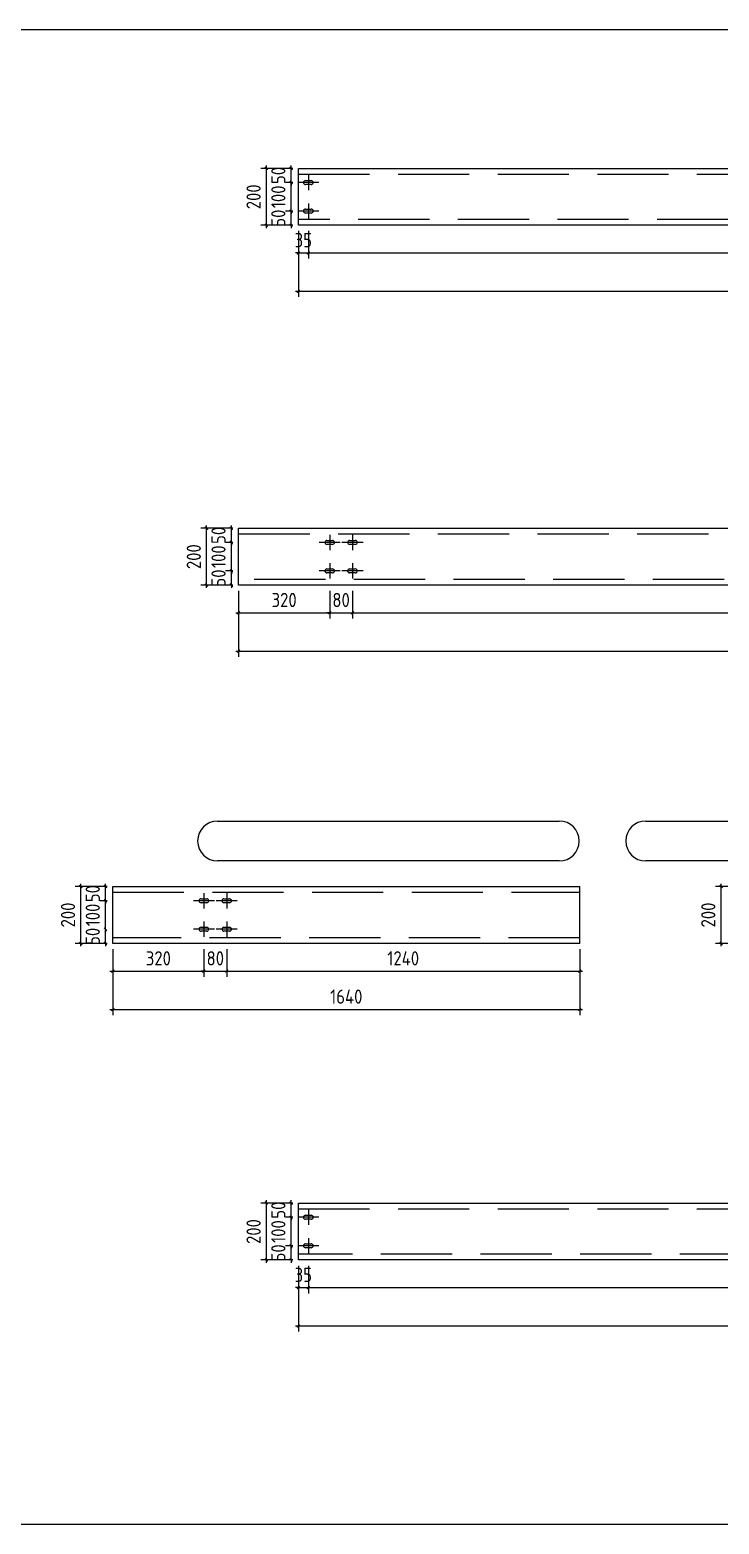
# Model space of a CAD drawing. Extents: x 102162 to 621267, y -39398 to 328893.
# Drawn here: x 413475 to 415895, y 91350 to 96600 of the extents above; entities that cross this region are included whole.
import ezdxf

# ---------------------------------------------------------------- set-up
doc = ezdxf.new("R2010")
doc.units = 0
doc.header["$LTSCALE"] = 1000
doc.header["$MEASUREMENT"] = 0
doc.linetypes.add('DASH', pattern=[0.35, 0.25, -0.1])
doc.styles.get("Standard").update_dxf_attribs({"font": 'gbenor.shx', "bigfont": 'gbcbig.shx'})
doc.dimstyles.get("Standard").update_dxf_attribs({"dimscale": 100, "dimtxt": 3.5, "dimasz": 1, "dimexe": 2.5, "dimexo": 3, "dimgap": 1.5, "dimtad": 1, "dimdec": 0, "dimzin": 0, "dimdsep": 46, "dimtxsty": 'Standard', "dimblk": 'ARCHTICK', "dimcen": 0.09, "dimadec": 0, "dimazin": 0, "dimtfac": 1, "dimtdec": 0, "dimtix": 1, "dimtmove": 2, "dimatfit": 3, "dimfxl": 1, "dimtolj": 1, "dimtzin": 0, "dimarcsym": 0})

# ---------------------------------------------------------------- blocks, each defined once
blk = doc.blocks.new('_ArchTick')
at = {"color": 0, "linetype": 'ByBlock', "const_width": 0.4}
blk.add_lwpolyline([(-0.5, -0.5), (0.5, 0.5)], dxfattribs=at)
blk = doc.blocks.new('*D9486')
at = {"color": 0, "lineweight": -2}
for p, q in [((414417.4, 95893.2), (414417.4, 95796)), ((414452.4, 95893.2), (414452.4, 95796)), ((414417.4, 95816), (414407.4, 95816)), ((414417.4, 95816), (414452.4, 95816)), ((414452.4, 95816), (414462.4, 95816))]:
    blk.add_line(p, q, dxfattribs=at)
at = {"layer": 'Defpoints', "color": 0}
for p in [(414417.4, 95913.2), (414452.4, 95913.2), (414452.4, 95816)]:
    blk.add_point(p, dxfattribs=at)
at = {"color": 0, "lineweight": -2, "xscale": 10, "yscale": 10, "zscale": 10}
blk.add_blockref('_ArchTick', (414417.4, 95816), dxfattribs=at)
at = {"color": 0, "lineweight": -2, "xscale": 10, "yscale": 10, "zscale": 10, "rotation": 180}
blk.add_blockref('_ArchTick', (414452.4, 95816), dxfattribs=at)
at = {"color": 0, "insert": (414434.9, 95861), "char_height": 50, "attachment_point": 5}
blk.add_mtext('\\A1;35', dxfattribs=at)
blk = doc.blocks.new('*D9342')
at = {"color": 0, "lineweight": -2}
for p, q in [((414452.4, 95893.2), (414452.4, 95796)), ((420092.4, 95893.2), (420092.4, 95796)), ((414442.4, 95816), (420102.4, 95816))]:
    blk.add_line(p, q, dxfattribs=at)
at = {"layer": 'Defpoints', "color": 0}
for p in [(414452.4, 95913.2), (420092.4, 95913.2), (420092.4, 95816)]:
    blk.add_point(p, dxfattribs=at)
at = {"color": 0, "lineweight": -2, "xscale": 10, "yscale": 10, "zscale": 10, "rotation": 180}
blk.add_blockref('_ArchTick', (414452.4, 95816), dxfattribs=at)
at = {"color": 0, "lineweight": -2, "xscale": 10, "yscale": 10, "zscale": 10}
blk.add_blockref('_ArchTick', (420092.4, 95816), dxfattribs=at)
at = {"color": 0, "insert": (417272.4, 95861), "char_height": 50, "attachment_point": 5}
blk.add_mtext('\\A1;5640', dxfattribs=at)
blk = doc.blocks.new('*D9488')
at = {"color": 0, "lineweight": -2}
for p, q in [((414417.4, 95893.2), (414417.4, 95661.4)), ((420127.4, 95893.2), (420127.4, 95661.4)), ((414407.4, 95681.4), (420137.4, 95681.4))]:
    blk.add_line(p, q, dxfattribs=at)
at = {"layer": 'Defpoints', "color": 0}
for p in [(414417.4, 95913.2), (420127.4, 95913.2), (420127.4, 95681.4)]:
    blk.add_point(p, dxfattribs=at)
at = {"color": 0, "lineweight": -2, "xscale": 10, "yscale": 10, "zscale": 10, "rotation": 180}
blk.add_blockref('_ArchTick', (414417.4, 95681.4), dxfattribs=at)
at = {"color": 0, "lineweight": -2, "xscale": 10, "yscale": 10, "zscale": 10}
blk.add_blockref('_ArchTick', (420127.4, 95681.4), dxfattribs=at)
at = {"color": 0, "insert": (417272.4, 95726.4), "char_height": 50, "attachment_point": 5}
blk.add_mtext('\\A1;5710', dxfattribs=at)
blk = doc.blocks.new('*D9343')
at = {"color": 0, "lineweight": -2}
for p, q in [((414392, 95963.2), (414392, 95973.2)), ((414397.4, 95963.2), (414372, 95963.2)), ((414392, 95913.2), (414392, 95963.2)), ((414397.4, 95913.2), (414372, 95913.2)), ((414392, 95913.2), (414392, 95903.2))]:
    blk.add_line(p, q, dxfattribs=at)
at = {"layer": 'Defpoints', "color": 0}
for p in [(414392, 95963.2), (414417.4, 95963.2), (414417.4, 95913.2)]:
    blk.add_point(p, dxfattribs=at)
at = {"color": 0, "lineweight": -2, "xscale": 10, "yscale": 10, "zscale": 10}
for p, rotation in [((414392, 95963.2), 270), ((414392, 95913.2), 90)]:
    blk.add_blockref('_ArchTick', p, dxfattribs=dict(at, rotation=rotation))
at = {"color": 0, "insert": (414347, 95938.2), "char_height": 50, "attachment_point": 5, "rotation": 90}
blk.add_mtext('\\A1;50', dxfattribs=at)
blk = doc.blocks.new('*D9344')
at = {"color": 0, "lineweight": -2}
for p, q in [((414397.4, 96063.2), (414372, 96063.2)), ((414392, 96063.2), (414392, 96073.2)), ((414392, 95963.2), (414392, 96063.2)), ((414397.4, 95963.2), (414372, 95963.2)), ((414392, 95963.2), (414392, 95953.2))]:
    blk.add_line(p, q, dxfattribs=at)
at = {"layer": 'Defpoints', "color": 0}
for p in [(414392, 96063.2), (414417.4, 96063.2), (414417.4, 95963.2)]:
    blk.add_point(p, dxfattribs=at)
at = {"color": 0, "lineweight": -2, "xscale": 10, "yscale": 10, "zscale": 10}
for p, rotation in [((414392, 96063.2), 270), ((414392, 95963.2), 90)]:
    blk.add_blockref('_ArchTick', p, dxfattribs=dict(at, rotation=rotation))
at = {"color": 0, "insert": (414347, 96013.2), "char_height": 50, "attachment_point": 5, "rotation": 90}
blk.add_mtext('\\A1;100', dxfattribs=at)
blk = doc.blocks.new('*D9489')
at = {"color": 0, "lineweight": -2}
for p, q in [((414397.4, 96113.2), (414372, 96113.2)), ((414392, 96113.2), (414392, 96123.2)), ((414392, 96063.2), (414392, 96113.2)), ((414397.4, 96063.2), (414372, 96063.2)), ((414392, 96063.2), (414392, 96053.2))]:
    blk.add_line(p, q, dxfattribs=at)
at = {"layer": 'Defpoints', "color": 0}
for p in [(414392, 96113.2), (414417.4, 96113.2), (414417.4, 96063.2)]:
    blk.add_point(p, dxfattribs=at)
at = {"color": 0, "lineweight": -2, "xscale": 10, "yscale": 10, "zscale": 10}
for p, rotation in [((414392, 96113.2), 270), ((414392, 96063.2), 90)]:
    blk.add_blockref('_ArchTick', p, dxfattribs=dict(at, rotation=rotation))
at = {"color": 0, "insert": (414347, 96088.2), "char_height": 50, "attachment_point": 5, "rotation": 90}
blk.add_mtext('\\A1;50', dxfattribs=at)
blk = doc.blocks.new('*D9490')
at = {"color": 0, "lineweight": -2}
for p, q in [((414397.4, 96113.2), (414285.1, 96113.2)), ((414305.1, 95903.2), (414305.1, 96123.2)), ((414397.4, 95913.2), (414285.1, 95913.2))]:
    blk.add_line(p, q, dxfattribs=at)
at = {"layer": 'Defpoints', "color": 0}
for p in [(414305.1, 96113.2), (414417.4, 96113.2), (414417.4, 95913.2)]:
    blk.add_point(p, dxfattribs=at)
at = {"color": 0, "lineweight": -2, "xscale": 10, "yscale": 10, "zscale": 10}
for p, rotation in [((414305.1, 96113.2), 90), ((414305.1, 95913.2), 270)]:
    blk.add_blockref('_ArchTick', p, dxfattribs=dict(at, rotation=rotation))
at = {"color": 0, "insert": (414260.1, 96013.2), "char_height": 50, "attachment_point": 5, "rotation": 90}
blk.add_mtext('\\A1;200', dxfattribs=at)
blk = doc.blocks.new('*D9491')
at = {"color": 0, "lineweight": -2}
for p, q in [((414207.4, 94628.8), (414207.4, 94531.6)), ((414527.4, 94628.8), (414527.4, 94531.6)), ((414197.4, 94551.6), (414537.4, 94551.6))]:
    blk.add_line(p, q, dxfattribs=at)
at = {"layer": 'Defpoints', "color": 0}
for p in [(414207.4, 94648.8), (414527.4, 94648.8), (414527.4, 94551.6)]:
    blk.add_point(p, dxfattribs=at)
at = {"color": 0, "lineweight": -2, "xscale": 10, "yscale": 10, "zscale": 10, "rotation": 180}
blk.add_blockref('_ArchTick', (414207.4, 94551.6), dxfattribs=at)
at = {"color": 0, "lineweight": -2, "xscale": 10, "yscale": 10, "zscale": 10}
blk.add_blockref('_ArchTick', (414527.4, 94551.6), dxfattribs=at)
at = {"color": 0, "insert": (414367.4, 94596.6), "char_height": 50, "attachment_point": 5}
blk.add_mtext('\\A1;320', dxfattribs=at)
blk = doc.blocks.new('*D9345')
at = {"color": 0, "lineweight": -2}
for p, q in [((414607.4, 94628.8), (414607.4, 94531.6)), ((420077.4, 94628.8), (420077.4, 94531.6)), ((414597.4, 94551.6), (420087.4, 94551.6))]:
    blk.add_line(p, q, dxfattribs=at)
at = {"layer": 'Defpoints', "color": 0}
for p in [(414607.4, 94648.8), (420077.4, 94648.8), (420077.4, 94551.6)]:
    blk.add_point(p, dxfattribs=at)
at = {"color": 0, "lineweight": -2, "xscale": 10, "yscale": 10, "zscale": 10, "rotation": 180}
blk.add_blockref('_ArchTick', (414607.4, 94551.6), dxfattribs=at)
at = {"color": 0, "lineweight": -2, "xscale": 10, "yscale": 10, "zscale": 10}
blk.add_blockref('_ArchTick', (420077.4, 94551.6), dxfattribs=at)
at = {"color": 0, "insert": (417342.4, 94596.6), "char_height": 50, "attachment_point": 5}
blk.add_mtext('\\A1;5470', dxfattribs=at)
blk = doc.blocks.new('*D9493')
at = {"color": 0, "lineweight": -2}
for p, q in [((414207.4, 94628.8), (414207.4, 94397)), ((420112.4, 94628.8), (420112.4, 94397)), ((414197.4, 94417), (420122.4, 94417))]:
    blk.add_line(p, q, dxfattribs=at)
at = {"layer": 'Defpoints', "color": 0}
for p in [(414207.4, 94648.8), (420112.4, 94648.8), (420112.4, 94417)]:
    blk.add_point(p, dxfattribs=at)
at = {"color": 0, "lineweight": -2, "xscale": 10, "yscale": 10, "zscale": 10, "rotation": 180}
blk.add_blockref('_ArchTick', (414207.4, 94417), dxfattribs=at)
at = {"color": 0, "lineweight": -2, "xscale": 10, "yscale": 10, "zscale": 10}
blk.add_blockref('_ArchTick', (420112.4, 94417), dxfattribs=at)
at = {"color": 0, "insert": (417159.9, 94462), "char_height": 50, "attachment_point": 5}
blk.add_mtext('\\A1;5905', dxfattribs=at)
blk = doc.blocks.new('*D9346')
at = {"color": 0, "lineweight": -2}
for p, q in [((414187.4, 94698.8), (414162, 94698.8)), ((414182, 94698.8), (414182, 94708.8)), ((414182, 94648.8), (414182, 94698.8)), ((414187.4, 94648.8), (414162, 94648.8)), ((414182, 94648.8), (414182, 94638.8))]:
    blk.add_line(p, q, dxfattribs=at)
at = {"layer": 'Defpoints', "color": 0}
for p in [(414182, 94698.8), (414207.4, 94698.8), (414207.4, 94648.8)]:
    blk.add_point(p, dxfattribs=at)
at = {"color": 0, "lineweight": -2, "xscale": 10, "yscale": 10, "zscale": 10}
for p, rotation in [((414182, 94698.8), 270), ((414182, 94648.8), 90)]:
    blk.add_blockref('_ArchTick', p, dxfattribs=dict(at, rotation=rotation))
at = {"color": 0, "insert": (414137, 94673.8), "char_height": 50, "attachment_point": 5, "rotation": 90}
blk.add_mtext('\\A1;50', dxfattribs=at)
blk = doc.blocks.new('*D9347')
at = {"color": 0, "lineweight": -2}
for p, q in [((414187.4, 94798.8), (414162, 94798.8)), ((414182, 94798.8), (414182, 94808.8)), ((414182, 94698.8), (414182, 94798.8)), ((414187.4, 94698.8), (414162, 94698.8)), ((414182, 94698.8), (414182, 94688.8))]:
    blk.add_line(p, q, dxfattribs=at)
at = {"layer": 'Defpoints', "color": 0}
for p in [(414182, 94798.8), (414207.4, 94798.8), (414207.4, 94698.8)]:
    blk.add_point(p, dxfattribs=at)
at = {"color": 0, "lineweight": -2, "xscale": 10, "yscale": 10, "zscale": 10}
for p, rotation in [((414182, 94798.8), 270), ((414182, 94698.8), 90)]:
    blk.add_blockref('_ArchTick', p, dxfattribs=dict(at, rotation=rotation))
at = {"color": 0, "insert": (414137, 94748.8), "char_height": 50, "attachment_point": 5, "rotation": 90}
blk.add_mtext('\\A1;100', dxfattribs=at)
blk = doc.blocks.new('*D9494')
at = {"color": 0, "lineweight": -2}
for p, q in [((414187.4, 94848.8), (414162, 94848.8)), ((414182, 94848.8), (414182, 94858.8)), ((414182, 94798.8), (414182, 94848.8)), ((414187.4, 94798.8), (414162, 94798.8)), ((414182, 94798.8), (414182, 94788.8))]:
    blk.add_line(p, q, dxfattribs=at)
at = {"layer": 'Defpoints', "color": 0}
for p in [(414182, 94848.8), (414207.4, 94848.8), (414207.4, 94798.8)]:
    blk.add_point(p, dxfattribs=at)
at = {"color": 0, "lineweight": -2, "xscale": 10, "yscale": 10, "zscale": 10}
for p, rotation in [((414182, 94848.8), 270), ((414182, 94798.8), 90)]:
    blk.add_blockref('_ArchTick', p, dxfattribs=dict(at, rotation=rotation))
at = {"color": 0, "insert": (414137, 94823.8), "char_height": 50, "attachment_point": 5, "rotation": 90}
blk.add_mtext('\\A1;50', dxfattribs=at)
blk = doc.blocks.new('*D9495')
at = {"color": 0, "lineweight": -2}
for p, q in [((414187.4, 94848.8), (414075.1, 94848.8)), ((414095.1, 94638.8), (414095.1, 94858.8)), ((414187.4, 94648.8), (414075.1, 94648.8))]:
    blk.add_line(p, q, dxfattribs=at)
at = {"layer": 'Defpoints', "color": 0}
for p in [(414095.1, 94848.8), (414207.4, 94848.8), (414207.4, 94648.8)]:
    blk.add_point(p, dxfattribs=at)
at = {"color": 0, "lineweight": -2, "xscale": 10, "yscale": 10, "zscale": 10}
for p, rotation in [((414095.1, 94848.8), 90), ((414095.1, 94648.8), 270)]:
    blk.add_blockref('_ArchTick', p, dxfattribs=dict(at, rotation=rotation))
at = {"color": 0, "insert": (414050.1, 94748.8), "char_height": 50, "attachment_point": 5, "rotation": 90}
blk.add_mtext('\\A1;200', dxfattribs=at)
blk = doc.blocks.new('*D9348')
at = {"color": 0, "lineweight": -2}
for p, q in [((414527.4, 94628.8), (414527.4, 94531.6)), ((414607.4, 94628.8), (414607.4, 94531.6)), ((414527.4, 94551.6), (414517.4, 94551.6)), ((414527.4, 94551.6), (414607.4, 94551.6)), ((414607.4, 94551.6), (414617.4, 94551.6))]:
    blk.add_line(p, q, dxfattribs=at)
at = {"layer": 'Defpoints', "color": 0}
for p in [(414527.4, 94648.8), (414607.4, 94648.8), (414607.4, 94551.6)]:
    blk.add_point(p, dxfattribs=at)
at = {"color": 0, "lineweight": -2, "xscale": 10, "yscale": 10, "zscale": 10}
blk.add_blockref('_ArchTick', (414527.4, 94551.6), dxfattribs=at)
at = {"color": 0, "lineweight": -2, "xscale": 10, "yscale": 10, "zscale": 10, "rotation": 180}
blk.add_blockref('_ArchTick', (414607.4, 94551.6), dxfattribs=at)
at = {"color": 0, "insert": (414567.4, 94596.6), "char_height": 50, "attachment_point": 5}
blk.add_mtext('\\A1;80', dxfattribs=at)
blk = doc.blocks.new('*D9496')
at = {"color": 0, "lineweight": -2}
for p, q in [((413765.7, 93369.9), (413765.7, 93272.6)), ((414085.7, 93369.9), (414085.7, 93272.6)), ((413755.7, 93292.6), (414095.7, 93292.6))]:
    blk.add_line(p, q, dxfattribs=at)
at = {"layer": 'Defpoints', "color": 0}
for p in [(413765.7, 93389.9), (414085.7, 93389.9), (414085.7, 93292.6)]:
    blk.add_point(p, dxfattribs=at)
at = {"color": 0, "lineweight": -2, "xscale": 10, "yscale": 10, "zscale": 10, "rotation": 180}
blk.add_blockref('_ArchTick', (413765.7, 93292.6), dxfattribs=at)
at = {"color": 0, "lineweight": -2, "xscale": 10, "yscale": 10, "zscale": 10}
blk.add_blockref('_ArchTick', (414085.7, 93292.6), dxfattribs=at)
at = {"color": 0, "insert": (413925.7, 93337.6), "char_height": 50, "attachment_point": 5}
blk.add_mtext('\\A1;320', dxfattribs=at)
blk = doc.blocks.new('*D9349')
at = {"color": 0, "lineweight": -2}
for p, q in [((414165.7, 93369.9), (414165.7, 93272.6)), ((415405.7, 93369.9), (415405.7, 93272.6)), ((414155.7, 93292.6), (415415.7, 93292.6))]:
    blk.add_line(p, q, dxfattribs=at)
at = {"layer": 'Defpoints', "color": 0}
for p in [(414165.7, 93389.9), (415405.7, 93389.9), (415405.7, 93292.6)]:
    blk.add_point(p, dxfattribs=at)
at = {"color": 0, "lineweight": -2, "xscale": 10, "yscale": 10, "zscale": 10, "rotation": 180}
blk.add_blockref('_ArchTick', (414165.7, 93292.6), dxfattribs=at)
at = {"color": 0, "lineweight": -2, "xscale": 10, "yscale": 10, "zscale": 10}
blk.add_blockref('_ArchTick', (415405.7, 93292.6), dxfattribs=at)
at = {"color": 0, "insert": (414785.7, 93337.6), "char_height": 50, "attachment_point": 5}
blk.add_mtext('\\A1;1240', dxfattribs=at)
blk = doc.blocks.new('*D9350')
at = {"color": 0, "lineweight": -2}
for p, q in [((413765.7, 93369.9), (413765.7, 93138.1)), ((415405.7, 93369.9), (415405.7, 93138.1)), ((413755.7, 93158.1), (415415.7, 93158.1))]:
    blk.add_line(p, q, dxfattribs=at)
at = {"layer": 'Defpoints', "color": 0}
for p in [(413765.7, 93389.9), (415405.7, 93389.9), (415405.7, 93158.1)]:
    blk.add_point(p, dxfattribs=at)
at = {"color": 0, "lineweight": -2, "xscale": 10, "yscale": 10, "zscale": 10, "rotation": 180}
blk.add_blockref('_ArchTick', (413765.7, 93158.1), dxfattribs=at)
at = {"color": 0, "lineweight": -2, "xscale": 10, "yscale": 10, "zscale": 10}
blk.add_blockref('_ArchTick', (415405.7, 93158.1), dxfattribs=at)
at = {"color": 0, "insert": (414585.7, 93203.1), "char_height": 50, "attachment_point": 5}
blk.add_mtext('\\A1;1640', dxfattribs=at)
blk = doc.blocks.new('*D9351')
at = {"color": 0, "lineweight": -2}
for p, q in [((413740.3, 93439.9), (413740.3, 93449.9)), ((413740.3, 93389.9), (413740.3, 93439.9)), ((413745.7, 93389.9), (413720.3, 93389.9)), ((413740.3, 93389.9), (413740.3, 93379.9))]:
    blk.add_line(p, q, dxfattribs=at)
at = {"layer": 'Defpoints', "color": 0}
for p in [(413740.3, 93439.9), (413740.3, 93439.9), (413765.7, 93389.9)]:
    blk.add_point(p, dxfattribs=at)
at = {"color": 0, "lineweight": -2, "xscale": 10, "yscale": 10, "zscale": 10}
for p, rotation in [((413740.3, 93439.9), 270), ((413740.3, 93389.9), 90)]:
    blk.add_blockref('_ArchTick', p, dxfattribs=dict(at, rotation=rotation))
at = {"color": 0, "insert": (413695.3, 93414.9), "char_height": 50, "attachment_point": 5, "rotation": 90}
blk.add_mtext('\\A1;50', dxfattribs=at)
blk = doc.blocks.new('*D9352')
at = {"color": 0, "lineweight": -2}
for p, q in [((413745.7, 93539.9), (413720.3, 93539.9)), ((413740.3, 93539.9), (413740.3, 93549.9)), ((413740.3, 93439.9), (413740.3, 93539.9)), ((413740.3, 93439.9), (413740.3, 93429.9))]:
    blk.add_line(p, q, dxfattribs=at)
at = {"layer": 'Defpoints', "color": 0}
for p in [(413740.3, 93539.9), (413765.7, 93539.9), (413740.3, 93439.9)]:
    blk.add_point(p, dxfattribs=at)
at = {"color": 0, "lineweight": -2, "xscale": 10, "yscale": 10, "zscale": 10}
for p, rotation in [((413740.3, 93539.9), 270), ((413740.3, 93439.9), 90)]:
    blk.add_blockref('_ArchTick', p, dxfattribs=dict(at, rotation=rotation))
at = {"color": 0, "insert": (413695.3, 93489.9), "char_height": 50, "attachment_point": 5, "rotation": 90}
blk.add_mtext('\\A1;100', dxfattribs=at)
blk = doc.blocks.new('*D9498')
at = {"color": 0, "lineweight": -2}
for p, q in [((413745.7, 93589.9), (413720.3, 93589.9)), ((413740.3, 93589.9), (413740.3, 93599.9)), ((413740.3, 93539.9), (413740.3, 93589.9)), ((413745.7, 93539.9), (413720.3, 93539.9)), ((413740.3, 93539.9), (413740.3, 93529.9))]:
    blk.add_line(p, q, dxfattribs=at)
at = {"layer": 'Defpoints', "color": 0}
for p in [(413740.3, 93589.9), (413765.7, 93589.9), (413765.7, 93539.9)]:
    blk.add_point(p, dxfattribs=at)
at = {"color": 0, "lineweight": -2, "xscale": 10, "yscale": 10, "zscale": 10}
for p, rotation in [((413740.3, 93589.9), 270), ((413740.3, 93539.9), 90)]:
    blk.add_blockref('_ArchTick', p, dxfattribs=dict(at, rotation=rotation))
at = {"color": 0, "insert": (413695.3, 93564.9), "char_height": 50, "attachment_point": 5, "rotation": 90}
blk.add_mtext('\\A1;50', dxfattribs=at)
blk = doc.blocks.new('*D9499')
at = {"color": 0, "lineweight": -2}
for p, q in [((413745.7, 93589.9), (413633.5, 93589.9)), ((413653.5, 93379.9), (413653.5, 93599.9)), ((413745.7, 93389.9), (413633.5, 93389.9))]:
    blk.add_line(p, q, dxfattribs=at)
at = {"layer": 'Defpoints', "color": 0}
for p in [(413653.5, 93589.9), (413765.7, 93589.9), (413765.7, 93389.9)]:
    blk.add_point(p, dxfattribs=at)
at = {"color": 0, "lineweight": -2, "xscale": 10, "yscale": 10, "zscale": 10}
for p, rotation in [((413653.5, 93589.9), 90), ((413653.5, 93389.9), 270)]:
    blk.add_blockref('_ArchTick', p, dxfattribs=dict(at, rotation=rotation))
at = {"color": 0, "insert": (413608.5, 93489.9), "char_height": 50, "attachment_point": 5, "rotation": 90}
blk.add_mtext('\\A1;200', dxfattribs=at)
blk = doc.blocks.new('*D9353')
at = {"color": 0, "lineweight": -2}
for p, q in [((414085.7, 93369.9), (414085.7, 93272.6)), ((414165.7, 93369.9), (414165.7, 93272.6)), ((414085.7, 93292.6), (414075.7, 93292.6)), ((414085.7, 93292.6), (414165.7, 93292.6)), ((414165.7, 93292.6), (414175.7, 93292.6))]:
    blk.add_line(p, q, dxfattribs=at)
at = {"layer": 'Defpoints', "color": 0}
for p in [(414085.7, 93389.9), (414165.7, 93389.9), (414165.7, 93292.6)]:
    blk.add_point(p, dxfattribs=at)
at = {"color": 0, "lineweight": -2, "xscale": 10, "yscale": 10, "zscale": 10}
blk.add_blockref('_ArchTick', (414085.7, 93292.6), dxfattribs=at)
at = {"color": 0, "lineweight": -2, "xscale": 10, "yscale": 10, "zscale": 10, "rotation": 180}
blk.add_blockref('_ArchTick', (414165.7, 93292.6), dxfattribs=at)
at = {"color": 0, "insert": (414125.7, 93337.6), "char_height": 50, "attachment_point": 5}
blk.add_mtext('\\A1;80', dxfattribs=at)
blk = doc.blocks.new('*D9500')
at = {"color": 0, "lineweight": -2}
for p, q in [((414417.4, 92257.7), (414417.4, 92160.5)), ((414452.4, 92257.7), (414452.4, 92160.5)), ((414417.4, 92180.5), (414407.4, 92180.5)), ((414417.4, 92180.5), (414452.4, 92180.5)), ((414452.4, 92180.5), (414462.4, 92180.5))]:
    blk.add_line(p, q, dxfattribs=at)
at = {"layer": 'Defpoints', "color": 0}
for p in [(414417.4, 92277.7), (414452.4, 92277.7), (414452.4, 92180.5)]:
    blk.add_point(p, dxfattribs=at)
at = {"color": 0, "lineweight": -2, "xscale": 10, "yscale": 10, "zscale": 10}
blk.add_blockref('_ArchTick', (414417.4, 92180.5), dxfattribs=at)
at = {"color": 0, "lineweight": -2, "xscale": 10, "yscale": 10, "zscale": 10, "rotation": 180}
blk.add_blockref('_ArchTick', (414452.4, 92180.5), dxfattribs=at)
at = {"color": 0, "insert": (414434.9, 92225.5), "char_height": 50, "attachment_point": 5}
blk.add_mtext('\\A1;35', dxfattribs=at)
blk = doc.blocks.new('*D9360')
at = {"color": 0, "lineweight": -2}
for p, q in [((414452.4, 92257.7), (414452.4, 92160.5)), ((420172.4, 92257.7), (420172.4, 92160.5)), ((414442.4, 92180.5), (420182.4, 92180.5))]:
    blk.add_line(p, q, dxfattribs=at)
at = {"layer": 'Defpoints', "color": 0}
for p in [(414452.4, 92277.7), (420172.4, 92277.7), (420172.4, 92180.5)]:
    blk.add_point(p, dxfattribs=at)
at = {"color": 0, "lineweight": -2, "xscale": 10, "yscale": 10, "zscale": 10, "rotation": 180}
blk.add_blockref('_ArchTick', (414452.4, 92180.5), dxfattribs=at)
at = {"color": 0, "lineweight": -2, "xscale": 10, "yscale": 10, "zscale": 10}
blk.add_blockref('_ArchTick', (420172.4, 92180.5), dxfattribs=at)
at = {"color": 0, "insert": (417312.4, 92225.5), "char_height": 50, "attachment_point": 5}
blk.add_mtext('\\A1;5720', dxfattribs=at)
blk = doc.blocks.new('*D9502')
at = {"color": 0, "lineweight": -2}
for p, q in [((414417.4, 92257.7), (414417.4, 92025.9)), ((420207.4, 92257.7), (420207.4, 92025.9)), ((414407.4, 92045.9), (420217.4, 92045.9))]:
    blk.add_line(p, q, dxfattribs=at)
at = {"layer": 'Defpoints', "color": 0}
for p in [(414417.4, 92277.7), (420207.4, 92277.7), (420207.4, 92045.9)]:
    blk.add_point(p, dxfattribs=at)
at = {"color": 0, "lineweight": -2, "xscale": 10, "yscale": 10, "zscale": 10, "rotation": 180}
blk.add_blockref('_ArchTick', (414417.4, 92045.9), dxfattribs=at)
at = {"color": 0, "lineweight": -2, "xscale": 10, "yscale": 10, "zscale": 10}
blk.add_blockref('_ArchTick', (420207.4, 92045.9), dxfattribs=at)
at = {"color": 0, "insert": (417312.4, 92090.9), "char_height": 50, "attachment_point": 5}
blk.add_mtext('\\A1;5790', dxfattribs=at)
blk = doc.blocks.new('*D9361')
at = {"color": 0, "lineweight": -2}
for p, q in [((414397.4, 92327.7), (414372, 92327.7)), ((414392, 92327.7), (414392, 92337.7)), ((414392, 92277.7), (414392, 92327.7)), ((414397.4, 92277.7), (414372, 92277.7)), ((414392, 92277.7), (414392, 92267.7))]:
    blk.add_line(p, q, dxfattribs=at)
at = {"layer": 'Defpoints', "color": 0}
for p in [(414392, 92327.7), (414417.4, 92327.7), (414417.4, 92277.7)]:
    blk.add_point(p, dxfattribs=at)
at = {"color": 0, "lineweight": -2, "xscale": 10, "yscale": 10, "zscale": 10}
for p, rotation in [((414392, 92327.7), 270), ((414392, 92277.7), 90)]:
    blk.add_blockref('_ArchTick', p, dxfattribs=dict(at, rotation=rotation))
at = {"color": 0, "insert": (414347, 92302.7), "char_height": 50, "attachment_point": 5, "rotation": 90}
blk.add_mtext('\\A1;50', dxfattribs=at)
blk = doc.blocks.new('*D9362')
at = {"color": 0, "lineweight": -2}
for p, q in [((414397.4, 92427.7), (414372, 92427.7)), ((414392, 92427.7), (414392, 92437.7)), ((414392, 92327.7), (414392, 92427.7)), ((414397.4, 92327.7), (414372, 92327.7)), ((414392, 92327.7), (414392, 92317.7))]:
    blk.add_line(p, q, dxfattribs=at)
at = {"layer": 'Defpoints', "color": 0}
for p in [(414392, 92427.7), (414417.4, 92427.7), (414417.4, 92327.7)]:
    blk.add_point(p, dxfattribs=at)
at = {"color": 0, "lineweight": -2, "xscale": 10, "yscale": 10, "zscale": 10}
for p, rotation in [((414392, 92427.7), 270), ((414392, 92327.7), 90)]:
    blk.add_blockref('_ArchTick', p, dxfattribs=dict(at, rotation=rotation))
at = {"color": 0, "insert": (414347, 92377.7), "char_height": 50, "attachment_point": 5, "rotation": 90}
blk.add_mtext('\\A1;100', dxfattribs=at)
blk = doc.blocks.new('*D9503')
at = {"color": 0, "lineweight": -2}
for p, q in [((414397.4, 92477.7), (414372, 92477.7)), ((414392, 92477.7), (414392, 92487.7)), ((414392, 92427.7), (414392, 92477.7)), ((414397.4, 92427.7), (414372, 92427.7)), ((414392, 92427.7), (414392, 92417.7))]:
    blk.add_line(p, q, dxfattribs=at)
at = {"layer": 'Defpoints', "color": 0}
for p in [(414392, 92477.7), (414417.4, 92477.7), (414417.4, 92427.7)]:
    blk.add_point(p, dxfattribs=at)
at = {"color": 0, "lineweight": -2, "xscale": 10, "yscale": 10, "zscale": 10}
for p, rotation in [((414392, 92477.7), 270), ((414392, 92427.7), 90)]:
    blk.add_blockref('_ArchTick', p, dxfattribs=dict(at, rotation=rotation))
at = {"color": 0, "insert": (414347, 92452.7), "char_height": 50, "attachment_point": 5, "rotation": 90}
blk.add_mtext('\\A1;50', dxfattribs=at)
blk = doc.blocks.new('*D9504')
at = {"color": 0, "lineweight": -2}
for p, q in [((414397.4, 92477.7), (414285.1, 92477.7)), ((414305.1, 92267.7), (414305.1, 92487.7)), ((414397.4, 92277.7), (414285.1, 92277.7))]:
    blk.add_line(p, q, dxfattribs=at)
at = {"layer": 'Defpoints', "color": 0}
for p in [(414305.1, 92477.7), (414417.4, 92477.7), (414417.4, 92277.7)]:
    blk.add_point(p, dxfattribs=at)
at = {"color": 0, "lineweight": -2, "xscale": 10, "yscale": 10, "zscale": 10}
for p, rotation in [((414305.1, 92477.7), 90), ((414305.1, 92277.7), 270)]:
    blk.add_blockref('_ArchTick', p, dxfattribs=dict(at, rotation=rotation))
at = {"color": 0, "insert": (414260.1, 92377.7), "char_height": 50, "attachment_point": 5, "rotation": 90}
blk.add_mtext('\\A1;200', dxfattribs=at)
blk = doc.blocks.new('*D9368')
at = {"color": 0, "lineweight": -2}
for p, q in [((415994.3, 93589.9), (415882, 93589.9)), ((415902, 93379.9), (415902, 93599.9)), ((415994.3, 93389.9), (415882, 93389.9))]:
    blk.add_line(p, q, dxfattribs=at)
at = {"layer": 'Defpoints', "color": 0}
for p in [(415902, 93589.9), (416014.3, 93589.9), (416014.3, 93389.9)]:
    blk.add_point(p, dxfattribs=at)
at = {"color": 0, "lineweight": -2, "xscale": 10, "yscale": 10, "zscale": 10}
for p, rotation in [((415902, 93589.9), 90), ((415902, 93389.9), 270)]:
    blk.add_blockref('_ArchTick', p, dxfattribs=dict(at, rotation=rotation))
at = {"color": 0, "insert": (415857, 93489.9), "char_height": 50, "attachment_point": 5, "rotation": 90}
blk.add_mtext('\\A1;200', dxfattribs=at)

msp = doc.modelspace()

# ---------------------------------------------------------------- linework, layer by layer
for p, q in [((414417.4, 96113.2), (420127.4, 96113.2)), ((414417.4, 95913.2), (414417.4, 96113.2)), ((414452.4, 96090.2), (414452.4, 96036.2)), ((414489.4, 96063.2), (414415.4, 96063.2)), ((414442.4, 96070.2), (414462.4, 96070.2)), ((414452.4, 96063.2), (414442.4, 96063.2)), ((414462.4, 96056.2), (414442.4, 96056.2)), ((414442.4, 95970.2), (414462.4, 95970.2)), ((414452.4, 95990.2), (414452.4, 95936.2)), ((414489.4, 95963.2), (414415.4, 95963.2)), ((414452.4, 95963.2), (414442.4, 95963.2)), ((414462.4, 95956.2), (414442.4, 95956.2)), ((420127.4, 95913.2), (414417.4, 95913.2)), ((414207.4, 94848.8), (420112.4, 94848.8)), ((414207.4, 94648.8), (414207.4, 94848.8)), ((414527.4, 94825.8), (414527.4, 94771.8)), ((414607.4, 94825.8), (414607.4, 94771.8)), ((414564.4, 94798.8), (414490.4, 94798.8)), ((414517.4, 94805.8), (414537.4, 94805.8)), ((414527.4, 94798.8), (414517.4, 94798.8)), ((414537.4, 94791.8), (414517.4, 94791.8)), ((414644.4, 94798.8), (414570.4, 94798.8)), ((414597.4, 94805.8), (414617.4, 94805.8)), ((414607.4, 94798.8), (414597.4, 94798.8)), ((414617.4, 94791.8), (414597.4, 94791.8)), ((414527.4, 94725.8), (414527.4, 94671.8)), ((414607.4, 94725.8), (414607.4, 94671.8)), ((414564.4, 94698.8), (414490.4, 94698.8)), ((414517.4, 94705.8), (414537.4, 94705.8)), ((414527.4, 94698.8), (414517.4, 94698.8)), ((414537.4, 94691.8), (414517.4, 94691.8)), ((414644.4, 94698.8), (414570.4, 94698.8)), ((414597.4, 94705.8), (414617.4, 94705.8)), ((414607.4, 94698.8), (414597.4, 94698.8)), ((414617.4, 94691.8), (414597.4, 94691.8)), ((420112.4, 94648.8), (414207.4, 94648.8)), ((414133.7, 93819.8), (415333.7, 93819.8)), ((415637.3, 93819.8), (416837.3, 93819.8)), ((415333.7, 93679.8), (414133.7, 93679.8)), ((416837.3, 93679.8), (415637.3, 93679.8)), ((413765.7, 93589.9), (415405.7, 93589.9)), ((413765.7, 93389.9), (413765.7, 93589.9)), ((414085.7, 93566.9), (414085.7, 93512.9)), ((414165.7, 93566.9), (414165.7, 93512.9)), ((415405.7, 93389.9), (415405.7, 93589.9)), ((414122.7, 93539.9), (414048.7, 93539.9)), ((414075.7, 93546.9), (414095.7, 93546.9)), ((414085.7, 93539.9), (414075.7, 93539.9)), ((414095.7, 93532.9), (414075.7, 93532.9)), ((414202.7, 93539.9), (414128.7, 93539.9)), ((414155.7, 93546.9), (414175.7, 93546.9)), ((414165.7, 93539.9), (414155.7, 93539.9)), ((414175.7, 93532.9), (414155.7, 93532.9)), ((414085.7, 93466.9), (414085.7, 93412.9)), ((414165.7, 93466.9), (414165.7, 93412.9)), ((414122.7, 93439.9), (414048.7, 93439.9)), ((414075.7, 93446.9), (414095.7, 93446.9)), ((414085.7, 93439.9), (414075.7, 93439.9)), ((414095.7, 93432.9), (414075.7, 93432.9)), ((414202.7, 93439.9), (414128.7, 93439.9)), ((414155.7, 93446.9), (414175.7, 93446.9)), ((414165.7, 93439.9), (414155.7, 93439.9)), ((414175.7, 93432.9), (414155.7, 93432.9)), ((415405.7, 93389.9), (413765.7, 93389.9)), ((414417.4, 92477.7), (420207.4, 92477.7)), ((414417.4, 92277.7), (414417.4, 92477.7)), ((414452.4, 92454.7), (414452.4, 92400.7)), ((414489.4, 92427.7), (414415.4, 92427.7)), ((414442.4, 92434.7), (414462.4, 92434.7)), ((414452.4, 92427.7), (414442.4, 92427.7)), ((414462.4, 92420.7), (414442.4, 92420.7)), ((414452.4, 92354.7), (414452.4, 92300.7)), ((414489.4, 92327.7), (414415.4, 92327.7)), ((414442.4, 92334.7), (414462.4, 92334.7)), ((414452.4, 92327.7), (414442.4, 92327.7)), ((414462.4, 92320.7), (414442.4, 92320.7)), ((420207.4, 92277.7), (414417.4, 92277.7))]:
    msp.add_line(p, q)
at = {"linetype": 'DASH'}
for p, q in [((414417.4, 96093.2), (420127.4, 96093.2)), ((420127.4, 95933.2), (414417.4, 95933.2)), ((414207.4, 94828.8), (420112.4, 94828.8)), ((420112.4, 94668.8), (414207.4, 94668.8)), ((413765.7, 93569.9), (415405.7, 93569.9)), ((415405.7, 93409.9), (413765.7, 93409.9)), ((414417.4, 92457.7), (420207.4, 92457.7)), ((420207.4, 92297.7), (414417.4, 92297.7))]:
    msp.add_line(p, q, dxfattribs=at)
msp.add_lwpolyline([(420798.4, 96599.7), (413373.4, 96599.7), (413373.4, 91349.7), (420798.4, 91349.7)], close=True)
for centre, radius, start, end in [((414442.4, 96063.2), 7, 90, 270), ((414462.4, 96063.2), 7, 270, 90), ((414442.4, 95963.2), 7, 90, 270), ((414462.4, 95963.2), 7, 270, 90), ((414517.4, 94798.8), 7, 90, 270), ((414537.4, 94798.8), 7, 270, 90), ((414597.4, 94798.8), 7, 90, 270), ((414617.4, 94798.8), 7, 270, 90), ((414517.4, 94698.8), 7, 90, 270), ((414537.4, 94698.8), 7, 270, 90), ((414597.4, 94698.8), 7, 90, 270), ((414617.4, 94698.8), 7, 270, 90), ((414133.7, 93749.8), 70, 90, 270), ((415333.7, 93749.8), 70, 270, 90), ((415637.3, 93749.8), 70, 90, 270), ((414075.7, 93539.9), 7, 90, 270), ((414095.7, 93539.9), 7, 270, 90), ((414155.7, 93539.9), 7, 90, 270), ((414175.7, 93539.9), 7, 270, 90), ((414075.7, 93439.9), 7, 90, 270), ((414095.7, 93439.9), 7, 270, 90), ((414155.7, 93439.9), 7, 90, 270), ((414175.7, 93439.9), 7, 270, 90), ((414442.4, 92427.7), 7, 90, 270), ((414462.4, 92427.7), 7, 270, 90), ((414442.4, 92327.7), 7, 90, 270), ((414462.4, 92327.7), 7, 270, 90)]:
    msp.add_arc(centre, radius, start, end)

# ---------------------------------------------------------------- dimensions: what is measured, and where the dimension line sits
at = {"color": 4}
for p1, p2, distance, picture, middle in [((414417.4, 95913.2), (414417.4, 96113.2), 112.3, '*D9490', (414260.1, 96013.2)), ((414417.4, 95913.2), (420127.4, 95913.2), -231.8, '*D9488', (417272.4, 95726.4)), ((414207.4, 94648.8), (414207.4, 94848.8), 112.3, '*D9495', (414050.1, 94748.8)), ((414207.4, 94648.8), (420112.4, 94648.8), -231.8, '*D9493', (417159.9, 94462)), ((413765.7, 93389.9), (413765.7, 93589.9), 112.3, '*D9499', (413608.5, 93489.9)), ((416014.3, 93389.9), (416014.3, 93589.9), 112.3, '*D9368', (415857, 93489.9)), ((413765.7, 93389.9), (415405.7, 93389.9), -231.8, '*D9350', (414585.7, 93203.1)), ((414417.4, 92277.7), (414417.4, 92477.7), 112.3, '*D9504', (414260.1, 92377.7)), ((414417.4, 92277.7), (420207.4, 92277.7), -231.8, '*D9502', (417312.4, 92090.9))]:
    dim = msp.add_aligned_dim(p1=p1, p2=p2, distance=distance, dimstyle='Standard', override={"dimtxt": 0.5, "dimasz": 0.1, "dimexe": 0.2, "dimexo": 0.2, "dimgap": 0.2, "dimdle": 0.1}, dxfattribs=at)
    dim.commit()
    dim.dimension.update_dxf_attribs({"geometry": picture, "text_midpoint": middle})
for base, p1, p2, picture, middle in [((414392, 96113.2), (414417.4, 96063.2), (414417.4, 96113.2), '*D9489', (414347, 96088.2)), ((414392, 96063.2), (414417.4, 95963.2), (414417.4, 96063.2), '*D9344', (414347, 96013.2)), ((414392, 95963.2), (414417.4, 95913.2), (414417.4, 95963.2), '*D9343', (414347, 95938.2)), ((414182, 94848.8), (414207.4, 94798.8), (414207.4, 94848.8), '*D9494', (414137, 94823.8)), ((414182, 94798.8), (414207.4, 94698.8), (414207.4, 94798.8), '*D9347', (414137, 94748.8)), ((414182, 94698.8), (414207.4, 94648.8), (414207.4, 94698.8), '*D9346', (414137, 94673.8)), ((413740.3, 93589.9), (413765.7, 93539.9), (413765.7, 93589.9), '*D9498', (413695.3, 93564.9)), ((413740.3, 93539.9), (413740.3, 93439.9), (413765.7, 93539.9), '*D9352', (413695.3, 93489.9)), ((413740.3, 93439.9), (413765.7, 93389.9), (413740.3, 93439.9), '*D9351', (413695.3, 93414.9)), ((414392, 92477.7), (414417.4, 92427.7), (414417.4, 92477.7), '*D9503', (414347, 92452.7)), ((414392, 92427.7), (414417.4, 92327.7), (414417.4, 92427.7), '*D9362', (414347, 92377.7)), ((414392, 92327.7), (414417.4, 92277.7), (414417.4, 92327.7), '*D9361', (414347, 92302.7))]:
    dim = msp.add_linear_dim(base=base, p1=p1, p2=p2, angle=90, dimstyle='Standard', override={"dimtxt": 0.5, "dimasz": 0.1, "dimexe": 0.2, "dimexo": 0.2, "dimgap": 0.2, "dimdle": 0.1}, dxfattribs=at)
    dim.commit()
    dim.dimension.update_dxf_attribs({"geometry": picture, "text_midpoint": middle})
for base, p1, p2, picture, middle in [((414452.4, 95816), (414417.4, 95913.2), (414452.4, 95913.2), '*D9486', (414434.9, 95861)), ((420092.4, 95816), (414452.4, 95913.2), (420092.4, 95913.2), '*D9342', (417272.4, 95861)), ((414527.4, 94551.6), (414207.4, 94648.8), (414527.4, 94648.8), '*D9491', (414367.4, 94596.6)), ((414607.4, 94551.6), (414527.4, 94648.8), (414607.4, 94648.8), '*D9348', (414567.4, 94596.6)), ((420077.4, 94551.6), (414607.4, 94648.8), (420077.4, 94648.8), '*D9345', (417342.4, 94596.6)), ((414085.7, 93292.6), (413765.7, 93389.9), (414085.7, 93389.9), '*D9496', (413925.7, 93337.6)), ((414165.7, 93292.6), (414085.7, 93389.9), (414165.7, 93389.9), '*D9353', (414125.7, 93337.6)), ((415405.7, 93292.6), (414165.7, 93389.9), (415405.7, 93389.9), '*D9349', (414785.7, 93337.6)), ((414452.4, 92180.5), (414417.4, 92277.7), (414452.4, 92277.7), '*D9500', (414434.9, 92225.5)), ((420172.4, 92180.5), (414452.4, 92277.7), (420172.4, 92277.7), '*D9360', (417312.4, 92225.5))]:
    dim = msp.add_linear_dim(base=base, p1=p1, p2=p2, dimstyle='Standard', override={"dimtxt": 0.5, "dimasz": 0.1, "dimexe": 0.2, "dimexo": 0.2, "dimgap": 0.2, "dimdle": 0.1}, dxfattribs=at)
    dim.commit()
    dim.dimension.update_dxf_attribs({"geometry": picture, "text_midpoint": middle})

doc.saveas('drawing.dxf')
